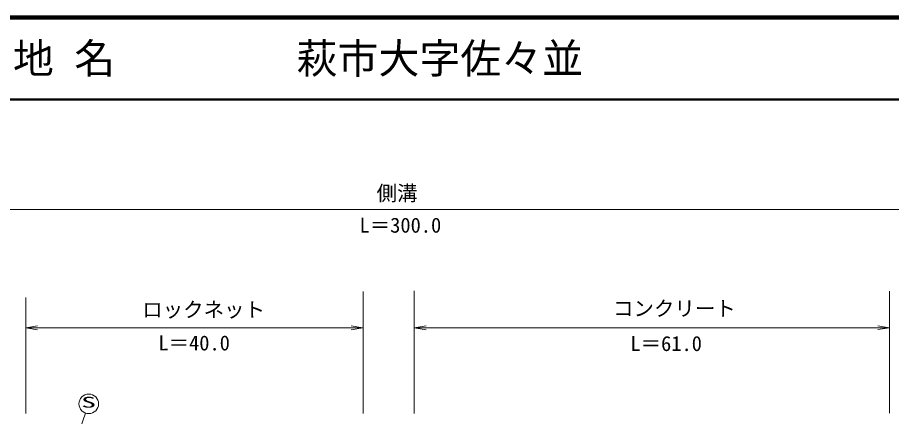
# Model space of a CAD drawing. Units: millimetres, scale not verified. Extents: x 40000 to 680000, y 20000 to 380000.
# Drawn here: x 370938 to 477697, y 331280 to 380000 of the extents above; entities that cross this region are included whole.
import ezdxf
from ezdxf.enums import TextEntityAlignment as Align

# ---------------------------------------------------------------- set-up
doc = ezdxf.new("R2010")
doc.units = ezdxf.units.MM
doc.header["$LTSCALE"] = 1000
for name, color, linetype, lineweight in [('M-STR-STR3', 7, 'Continuous', 13), ('M-TTL', 2, 'Continuous', 140), ('M-TTL-LINE', 7, 'Continuous', 50), ('M-TTL-TXT', 7, 'Continuous', 13)]:
    doc.layers.add(name, color=color, linetype=linetype, lineweight=lineweight)
doc.styles.add('ＭＳ ゴシック', font='')
doc.styles.get('ＭＳ ゴシック').set_extended_font_data('MS Gothic')

# ---------------------------------------------------------------- blocks, each defined once
blk = doc.blocks.new('open_arrow')
at = {"color": 0, "linetype": 'Continuous', "lineweight": -2}
blk.add_lwpolyline([(7.5, 1.25), (0, 0), (7.5, -1.25)], dxfattribs=at)

msp = doc.modelspace()

# ---------------------------------------------------------------- linework, layer by layer
at = {"layer": 'M-STR-STR3'}
for p, q in [((279484, 356523), (568498, 356584)), ((413165, 331658), (413162, 346561)), ((419402, 331659), (419399, 346608)), ((477465, 331671), (477462, 346601)), ((371947, 331649), (371944, 345798)), ((413139, 342111), (371945, 342103)), ((477463, 342125), (419411, 342113))]:
    msp.add_line(p, q, dxfattribs=at)
at = {"layer": 'M-TTL'}
msp.add_line((680000, 380000), (40000, 380000), dxfattribs=at)
at = {"layer": 'M-TTL-LINE'}
msp.add_line((40000, 370000), (680000, 370000), dxfattribs=at)
at = {"layer": 'M-TTL-TXT'}
msp.add_line((379227, 331703), (373248, 314028), dxfattribs=at)
msp.add_circle((379645, 332828), 1200, dxfattribs=at)

# ---------------------------------------------------------------- block references
at = {"layer": 'M-STR-STR3', "xscale": 193, "yscale": 193}
for p in [(371945, 342103), (419411, 342113)]:
    msp.add_blockref('open_arrow', p, dxfattribs=at)
at = {"layer": 'M-STR-STR3', "xscale": 193, "yscale": 193, "rotation": 180}
for p in [(413139, 342111), (477463, 342125)]:
    msp.add_blockref('open_arrow', p, dxfattribs=at)

# ---------------------------------------------------------------- texts
at = {"layer": 'M-STR-STR3', "style": 'ＭＳ ゴシック'}
for s, p in [('側溝', (414802, 357083)), ('L＝300.0', (412715, 353174)), ('ロックネット', (386170, 342860)), ('コンクリート', (443674, 343005)), ('L＝40.0', (388147, 338796)), ('L＝61.0', (445804, 338724))]:
    msp.add_text(s, height=1833, rotation=0.012, dxfattribs=at).set_placement(p, align=Align.BOTTOM_LEFT)
at = {"layer": 'M-TTL-TXT', "style": 'ＭＳ ゴシック'}
for s, p in [('地 名', (370380, 375000)), ('萩市大字佐々並', (405024, 375000))]:
    msp.add_text(s, height=3666, dxfattribs=at).set_placement(p, align=Align.MIDDLE_LEFT)
at = {"layer": 'M-TTL-TXT', "style": 'ＭＳ ゴシック', "width": 2}
msp.add_text('S', height=1320, rotation=0.012, dxfattribs=at).set_placement((378727, 331965), align=Align.BOTTOM_LEFT)

doc.saveas('drawing.dxf')
